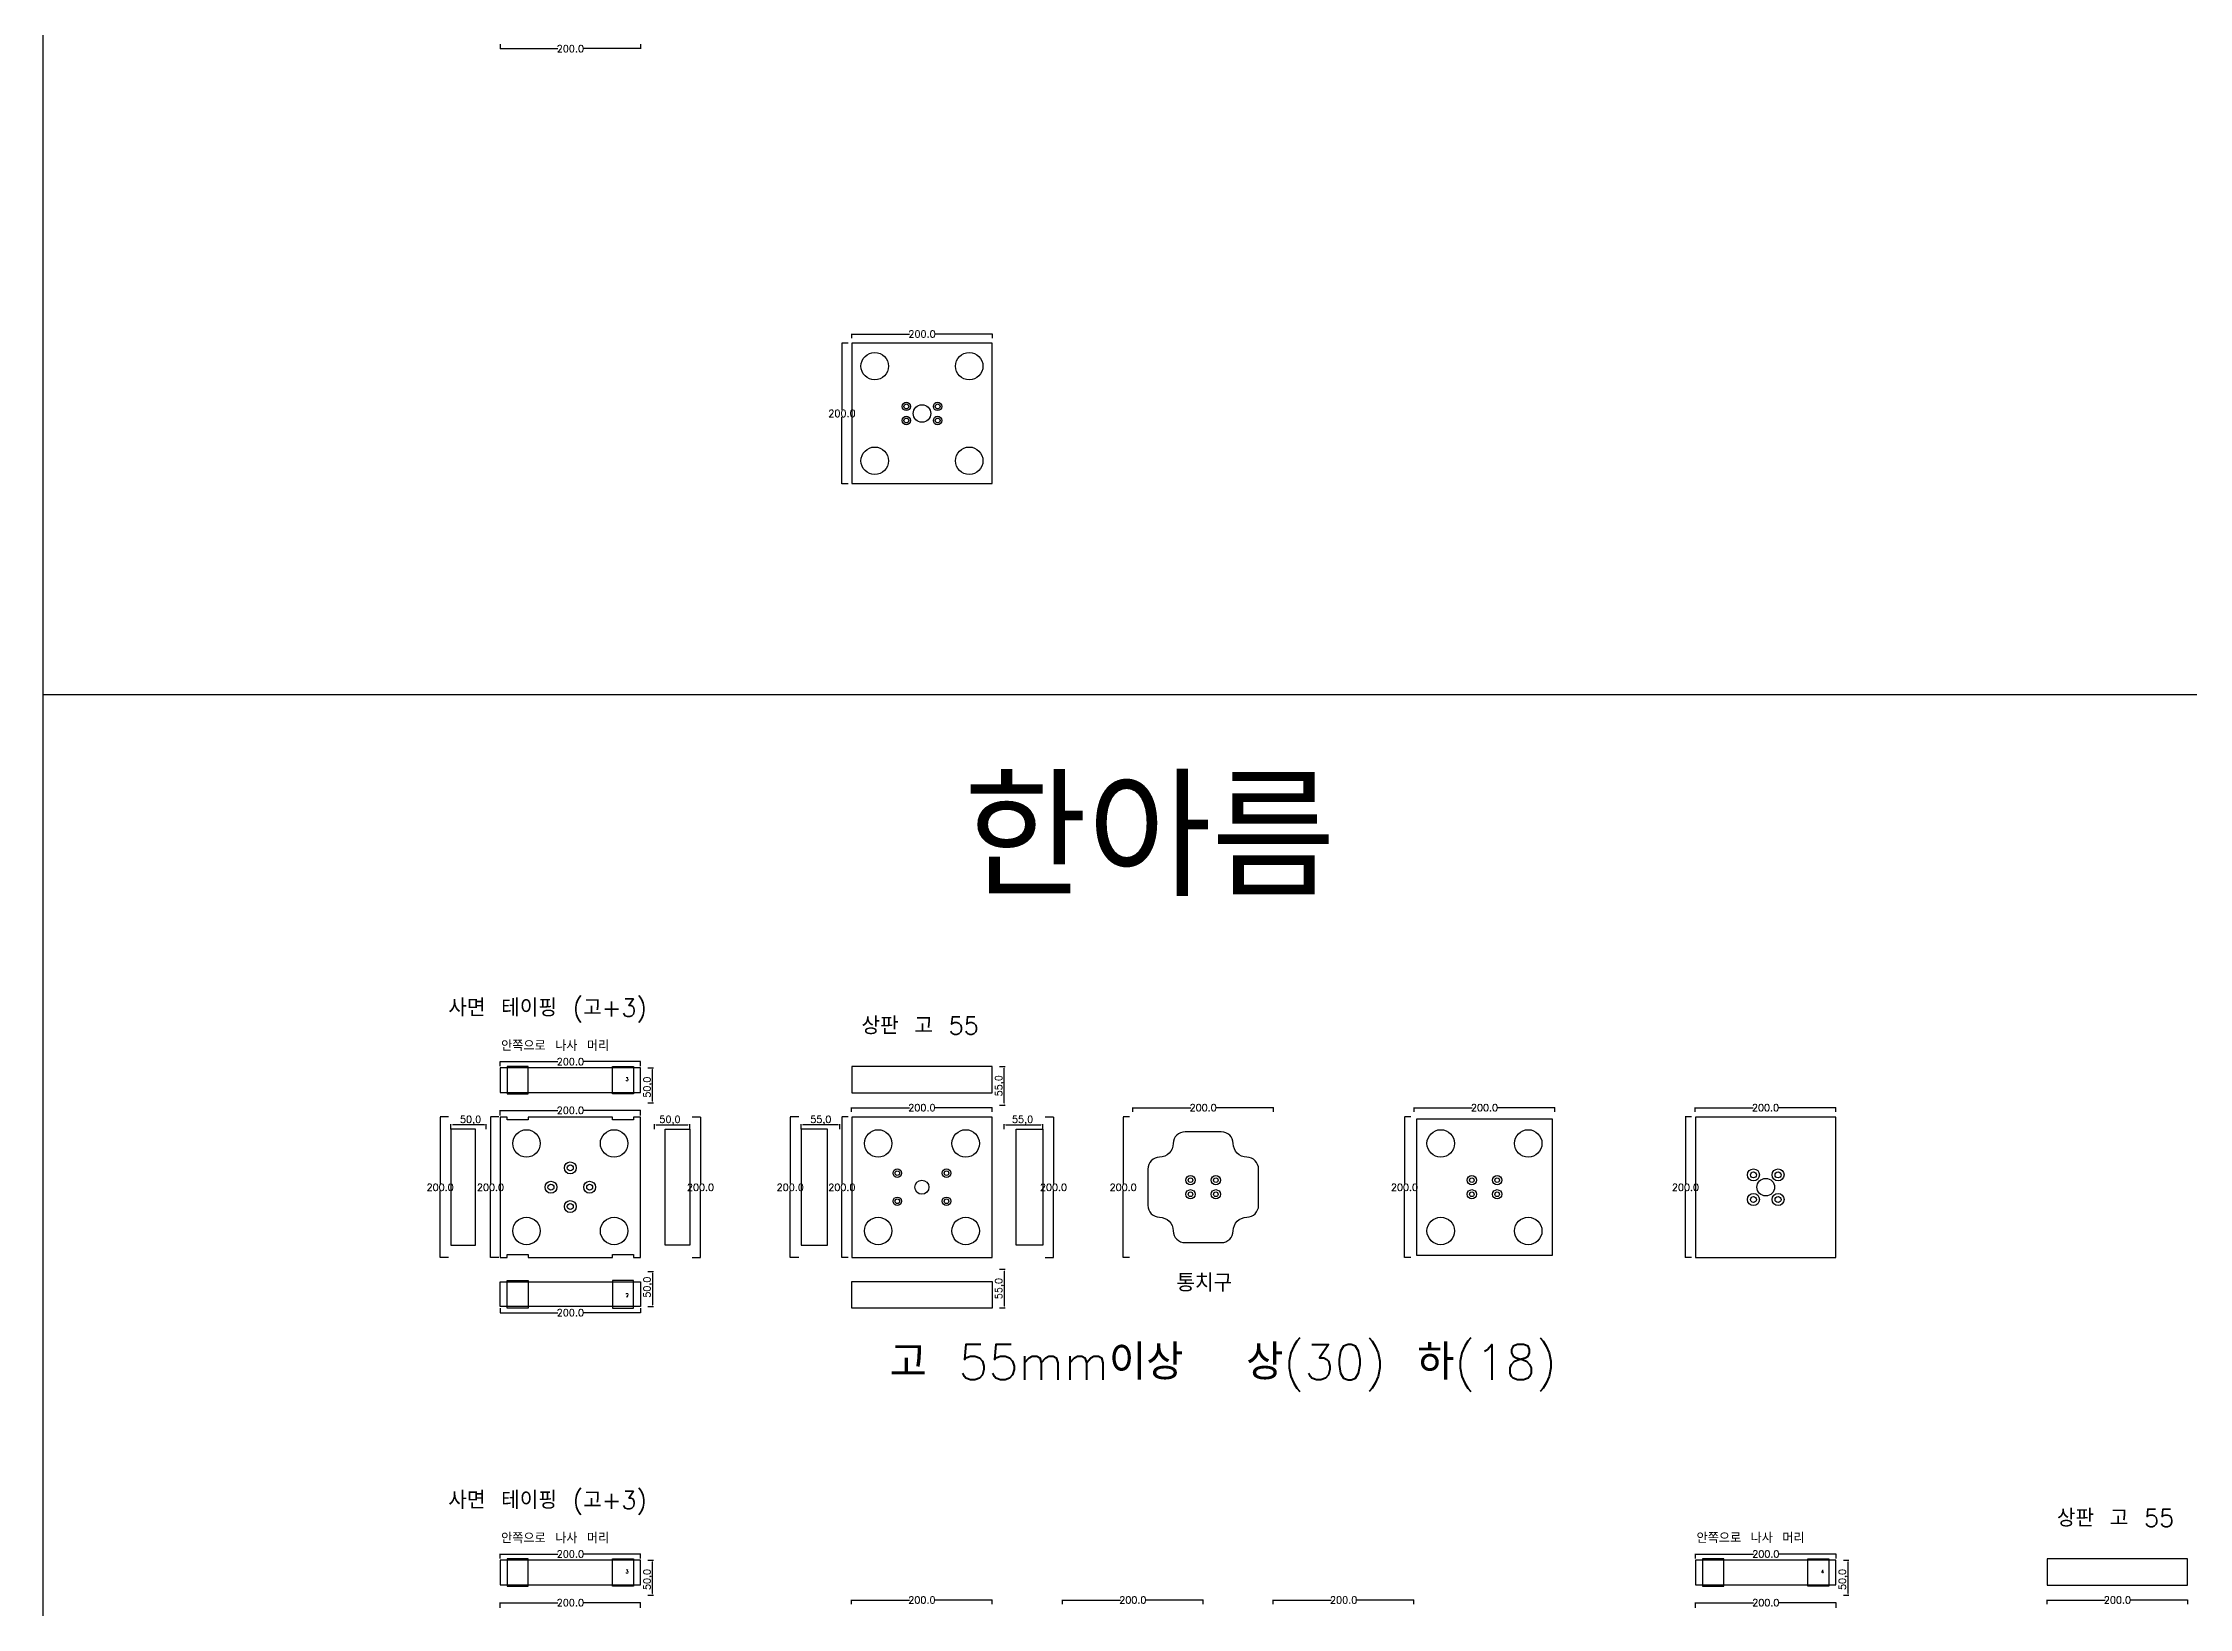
# Model space of a CAD drawing. Header units: millimetres. Extents: x 8462 to 28262, y 7372 to 16372.
# Drawn here: x 8462 to 11514, y 9673 to 11899 of the extents above; entities that cross this region are included whole.
import ezdxf

# ---------------------------------------------------------------- set-up
doc = ezdxf.new("R2010")
doc.units = ezdxf.units.MM
for name, color, linetype in [('TEXT', 7, 'Continuous'), ('볼트 구멍', 7, 'Continuous'), ('치구', 7, 'Continuous'), ('치수', 7, 'Continuous')]:
    doc.layers.add(name, color=color, linetype=linetype)
doc.styles.get("Standard").update_dxf_attribs({"font": 'txt.shx', "bigfont": 'whgtxt.shx'})
doc.dimstyles.new('ISO-25', dxfattribs={"dimtxt": 2.5, "dimasz": 2.5, "dimexe": 1.25, "dimexo": 0.625, "dimtad": 1, "dimtxsty": 'Standard', "dimcen": 2.5, "dimadec": 0, "dimazin": 0, "dimtfac": 1, "dimtmove": 0, "dimatfit": 3, "dimfxl": 0, "dimarcsym": 0})
doc.dimstyles.get("Standard").update_dxf_attribs({"dimtxt": 7, "dimasz": 0.18, "dimexe": 0.18, "dimexo": 0.0625, "dimgap": 0.09, "dimtad": 0, "dimtih": 1, "dimtoh": 1, "dimdec": 1, "dimzin": 0, "dimdsep": 46, "dimtxsty": 'Standard', "dimcen": 0.09, "dimadec": 0, "dimazin": 0, "dimtfac": 1, "dimtdec": 1, "dimtofl": 0, "dimtmove": 0, "dimatfit": 3, "dimfxl": 0, "dimtolj": 1, "dimtzin": 0, "dimarcsym": 0})

# ---------------------------------------------------------------- blocks, each defined once
blk = doc.blocks.new('*D117')
at = {"layer": 'Defpoints', "color": 0}
for p in [(9612.4, 11478.9), (9812.4, 11484.8), (9812.4, 11478.9)]:
    blk.add_point(p, dxfattribs=at)
at = {"layer": '치수', "color": 0, "lineweight": -2}
for p, q in [((9612.4, 11479), (9612.4, 11485)), ((9612.5, 11484.8), (9694.8, 11484.8)), ((9812.2, 11484.8), (9730, 11484.8)), ((9812.4, 11479), (9812.4, 11485))]:
    blk.add_line(p, q, dxfattribs=at)
at = {"layer": '치수', "color": 0}
for points in [[(9612.5, 11484.8), (9612.5, 11484.8), (9612.4, 11484.8)], [(9812.2, 11484.8), (9812.2, 11484.8), (9812.4, 11484.8)]]:
    blk.add_solid(points, dxfattribs=at)
at = {"layer": '치수', "color": 0, "insert": (9712.4, 11484.8), "char_height": 10, "attachment_point": 5}
blk.add_mtext('\\A1;200.0', dxfattribs=at)
blk = doc.blocks.new('*D118')
at = {"layer": 'Defpoints', "color": 0}
for p in [(9607.5, 11471.8), (9598.6, 11271.8), (9607.5, 11271.8)]:
    blk.add_point(p, dxfattribs=at)
at = {"layer": '치수', "color": 0, "lineweight": -2}
for p, q in [((9607.4, 11471.8), (9598.4, 11471.8)), ((9598.6, 11471.6), (9598.6, 11376.9)), ((9598.6, 11272), (9598.6, 11366.7)), ((9607.4, 11271.8), (9598.4, 11271.8))]:
    blk.add_line(p, q, dxfattribs=at)
at = {"layer": '치수', "color": 0}
for points in [[(9598.5, 11471.6), (9598.6, 11471.6), (9598.6, 11471.8)], [(9598.5, 11272), (9598.6, 11272), (9598.6, 11271.8)]]:
    blk.add_solid(points, dxfattribs=at)
at = {"layer": '치수', "color": 0, "insert": (9598.6, 11371.8), "char_height": 10, "attachment_point": 5}
blk.add_mtext('\\A1;200.0', dxfattribs=at)
blk = doc.blocks.new('*D124')
at = {"layer": 'Defpoints', "color": 0}
for p in [(9112.3, 11897), (9312.3, 11897), (9312.3, 11890.6)]:
    blk.add_point(p, dxfattribs=at)
at = {"layer": '치수', "color": 0, "lineweight": -2}
for p, q in [((9112.3, 11896.9), (9112.3, 11890.4)), ((9112.4, 11890.6), (9194.7, 11890.6)), ((9312.1, 11890.6), (9229.9, 11890.6)), ((9312.3, 11896.9), (9312.3, 11890.4))]:
    blk.add_line(p, q, dxfattribs=at)
at = {"layer": '치수', "color": 0}
for points in [[(9112.4, 11890.6), (9112.4, 11890.5), (9112.3, 11890.6)], [(9312.1, 11890.6), (9312.1, 11890.5), (9312.3, 11890.6)]]:
    blk.add_solid(points, dxfattribs=at)
at = {"layer": '치수', "color": 0, "insert": (9212.3, 11890.6), "char_height": 10, "attachment_point": 5}
blk.add_mtext('\\A1;200.0', dxfattribs=at)
blk = doc.blocks.new('*D622')
at = {"layer": 'Defpoints', "color": 0}
for p in [(9612.3, 10378.9), (9812.3, 10384.8), (9812.3, 10378.9)]:
    blk.add_point(p, dxfattribs=at)
at = {"layer": '치수', "color": 0, "lineweight": -2}
for p, q in [((9612.3, 10379), (9612.3, 10385)), ((9612.4, 10384.8), (9694.7, 10384.8)), ((9812.1, 10384.8), (9729.9, 10384.8)), ((9812.3, 10379), (9812.3, 10385))]:
    blk.add_line(p, q, dxfattribs=at)
at = {"layer": '치수', "color": 0}
for points in [[(9612.4, 10384.8), (9612.4, 10384.8), (9612.3, 10384.8)], [(9812.1, 10384.8), (9812.1, 10384.8), (9812.3, 10384.8)]]:
    blk.add_solid(points, dxfattribs=at)
at = {"layer": '치수', "color": 0, "insert": (9712.3, 10384.8), "char_height": 10, "attachment_point": 5}
blk.add_mtext('\\A1;200.0', dxfattribs=at)
blk = doc.blocks.new('*D623')
at = {"layer": 'Defpoints', "color": 0}
for p in [(9612.3, 9678.9), (9812.3, 9684.8), (9812.3, 9678.9)]:
    blk.add_point(p, dxfattribs=at)
at = {"layer": '치수', "color": 0, "lineweight": -2}
for p, q in [((9612.3, 9679), (9612.3, 9685)), ((9612.4, 9684.8), (9694.7, 9684.8)), ((9812.1, 9684.8), (9729.9, 9684.8)), ((9812.3, 9679), (9812.3, 9685))]:
    blk.add_line(p, q, dxfattribs=at)
at = {"layer": '치수', "color": 0}
for points in [[(9612.4, 9684.8), (9612.4, 9684.8), (9612.3, 9684.8)], [(9812.1, 9684.8), (9812.1, 9684.8), (9812.3, 9684.8)]]:
    blk.add_solid(points, dxfattribs=at)
at = {"layer": '치수', "color": 0, "insert": (9712.3, 9684.8), "char_height": 10, "attachment_point": 5}
blk.add_mtext('\\A1;200.0', dxfattribs=at)
blk = doc.blocks.new('*D624')
at = {"layer": 'Defpoints', "color": 0}
for p in [(9110.8, 10371.8), (9098.7, 10171.8), (9110.8, 10171.8)]:
    blk.add_point(p, dxfattribs=at)
at = {"layer": '치수', "color": 0, "lineweight": -2}
for p, q in [((9110.7, 10371.8), (9098.6, 10371.8)), ((9098.7, 10371.6), (9098.7, 10276.9)), ((9098.7, 10172), (9098.7, 10266.7)), ((9110.7, 10171.8), (9098.6, 10171.8))]:
    blk.add_line(p, q, dxfattribs=at)
at = {"layer": '치수', "color": 0}
for points in [[(9098.7, 10371.6), (9098.8, 10371.6), (9098.7, 10371.8)], [(9098.7, 10172), (9098.8, 10172), (9098.7, 10171.8)]]:
    blk.add_solid(points, dxfattribs=at)
at = {"layer": '치수', "color": 0, "insert": (9098.7, 10271.8), "char_height": 10, "attachment_point": 5}
blk.add_mtext('\\A1;200.0', dxfattribs=at)
blk = doc.blocks.new('*D625')
at = {"layer": 'Defpoints', "color": 0}
for p in [(9039.2, 10371.8), (9027.1, 10171.8), (9039.2, 10171.8)]:
    blk.add_point(p, dxfattribs=at)
at = {"layer": '치수', "color": 0, "lineweight": -2}
for p, q in [((9039.2, 10371.8), (9027, 10371.8)), ((9027.1, 10371.6), (9027.1, 10276.9)), ((9027.1, 10172), (9027.1, 10266.7)), ((9039.2, 10171.8), (9027, 10171.8))]:
    blk.add_line(p, q, dxfattribs=at)
at = {"layer": '치수', "color": 0}
for points in [[(9027.1, 10371.6), (9027.2, 10371.6), (9027.1, 10371.8)], [(9027.1, 10172), (9027.2, 10172), (9027.1, 10171.8)]]:
    blk.add_solid(points, dxfattribs=at)
at = {"layer": '치수', "color": 0, "insert": (9027.1, 10271.8), "char_height": 10, "attachment_point": 5}
blk.add_mtext('\\A1;200.0', dxfattribs=at)
blk = doc.blocks.new('*D626')
at = {"layer": 'Defpoints', "color": 0}
for p in [(9385.3, 10371.8), (9385.3, 10171.8), (9397.4, 10171.8)]:
    blk.add_point(p, dxfattribs=at)
at = {"layer": '치수', "color": 0, "lineweight": -2}
for p, q in [((9385.4, 10371.8), (9397.6, 10371.8)), ((9397.4, 10371.6), (9397.4, 10276.9)), ((9397.4, 10172), (9397.4, 10266.7)), ((9385.4, 10171.8), (9397.6, 10171.8))]:
    blk.add_line(p, q, dxfattribs=at)
at = {"layer": '치수', "color": 0}
for points in [[(9397.4, 10371.6), (9397.4, 10371.6), (9397.4, 10371.8)], [(9397.4, 10172), (9397.4, 10172), (9397.4, 10171.8)]]:
    blk.add_solid(points, dxfattribs=at)
at = {"layer": '치수', "color": 0, "insert": (9397.4, 10271.8), "char_height": 10, "attachment_point": 5}
blk.add_mtext('\\A1;200.0', dxfattribs=at)
blk = doc.blocks.new('*D627')
at = {"layer": 'Defpoints', "color": 0}
for p in [(9607.4, 10371.8), (9598.5, 10171.8), (9607.4, 10171.8)]:
    blk.add_point(p, dxfattribs=at)
at = {"layer": '치수', "color": 0, "lineweight": -2}
for p, q in [((9607.3, 10371.8), (9598.3, 10371.8)), ((9598.5, 10371.6), (9598.5, 10276.9)), ((9598.5, 10172), (9598.5, 10266.7)), ((9607.3, 10171.8), (9598.3, 10171.8))]:
    blk.add_line(p, q, dxfattribs=at)
at = {"layer": '치수', "color": 0}
for points in [[(9598.4, 10371.6), (9598.5, 10371.6), (9598.5, 10371.8)], [(9598.4, 10172), (9598.5, 10172), (9598.5, 10171.8)]]:
    blk.add_solid(points, dxfattribs=at)
at = {"layer": '치수', "color": 0, "insert": (9598.5, 10271.8), "char_height": 10, "attachment_point": 5}
blk.add_mtext('\\A1;200.0', dxfattribs=at)
blk = doc.blocks.new('*D628')
at = {"layer": 'Defpoints', "color": 0}
for p in [(9537.2, 10371.8), (9525.1, 10171.8), (9537.2, 10171.8)]:
    blk.add_point(p, dxfattribs=at)
at = {"layer": '치수', "color": 0, "lineweight": -2}
for p, q in [((9537.2, 10371.8), (9525, 10371.8)), ((9525.1, 10371.6), (9525.1, 10276.9)), ((9525.1, 10172), (9525.1, 10266.7)), ((9537.2, 10171.8), (9525, 10171.8))]:
    blk.add_line(p, q, dxfattribs=at)
at = {"layer": '치수', "color": 0}
for points in [[(9525.1, 10371.6), (9525.2, 10371.6), (9525.1, 10371.8)], [(9525.1, 10172), (9525.2, 10172), (9525.1, 10171.8)]]:
    blk.add_solid(points, dxfattribs=at)
at = {"layer": '치수', "color": 0, "insert": (9525.1, 10271.8), "char_height": 10, "attachment_point": 5}
blk.add_mtext('\\A1;200.0', dxfattribs=at)
blk = doc.blocks.new('*D629')
at = {"layer": 'Defpoints', "color": 0}
for p in [(9321.9, 9741.6), (9329.3, 9741.6), (9321.9, 9691.6)]:
    blk.add_point(p, dxfattribs=at)
at = {"layer": '치수', "color": 0, "lineweight": -2}
for p, q in [((9322.6, 9741.6), (9330.5, 9741.6)), ((9329.3, 9694.1), (9329.3, 9739.1)), ((9322.6, 9691.6), (9330.5, 9691.6))]:
    blk.add_line(p, q, dxfattribs=at)
at = {"layer": '치수', "color": 0}
for points in [[(9328.8, 9739.1), (9329.7, 9739.1), (9329.3, 9741.6)], [(9328.8, 9694.1), (9329.7, 9694.1), (9329.3, 9691.6)]]:
    blk.add_solid(points, dxfattribs=at)
at = {"layer": '치수', "color": 0, "insert": (9322.8, 9714.1), "char_height": 10, "attachment_point": 5, "rotation": 90}
blk.add_mtext('50,0', dxfattribs=at)
blk = doc.blocks.new('*D635')
at = {"layer": 'Defpoints', "color": 0}
for p in [(9312.3, 9681), (9112.3, 9673.6), (9312.3, 9673.6)]:
    blk.add_point(p, dxfattribs=at)
at = {"layer": '치수', "color": 0, "lineweight": -2}
for p, q in [((9112.3, 9673.7), (9112.3, 9681.2)), ((9112.4, 9681), (9194.7, 9681)), ((9312.1, 9681), (9229.9, 9681)), ((9312.3, 9673.7), (9312.3, 9681.2))]:
    blk.add_line(p, q, dxfattribs=at)
at = {"layer": '치수', "color": 0}
for points in [[(9112.4, 9681.1), (9112.4, 9681), (9112.3, 9681)], [(9312.1, 9681.1), (9312.1, 9681), (9312.3, 9681)]]:
    blk.add_solid(points, dxfattribs=at)
at = {"layer": '치수', "color": 0, "insert": (9212.3, 9681), "char_height": 10, "attachment_point": 5}
blk.add_mtext('\\A1;200.0', dxfattribs=at)
blk = doc.blocks.new('*D639')
at = {"layer": 'Defpoints', "color": 0}
for p in [(9112.3, 9743.9), (9312.3, 9750.3), (9312.3, 9743.9)]:
    blk.add_point(p, dxfattribs=at)
at = {"layer": '치수', "color": 0, "lineweight": -2}
for p, q in [((9112.3, 9744), (9112.3, 9750.5)), ((9112.4, 9750.3), (9194.7, 9750.3)), ((9312.1, 9750.3), (9229.9, 9750.3)), ((9312.3, 9744), (9312.3, 9750.5))]:
    blk.add_line(p, q, dxfattribs=at)
at = {"layer": '치수', "color": 0}
for points in [[(9112.4, 9750.3), (9112.4, 9750.3), (9112.3, 9750.3)], [(9312.1, 9750.3), (9312.1, 9750.3), (9312.3, 9750.3)]]:
    blk.add_solid(points, dxfattribs=at)
at = {"layer": '치수', "color": 0, "insert": (9212.3, 9750.3), "char_height": 10, "attachment_point": 5}
blk.add_mtext('\\A1;200.0', dxfattribs=at)
blk = doc.blocks.new('*D640')
at = {"layer": 'Defpoints', "color": 0}
for p in [(9112.3, 10099.8), (9312.3, 10099.8), (9312.3, 10093.4)]:
    blk.add_point(p, dxfattribs=at)
at = {"layer": '치수', "color": 0, "lineweight": -2}
for p, q in [((9112.3, 10099.7), (9112.3, 10093.2)), ((9112.4, 10093.4), (9194.7, 10093.4)), ((9312.1, 10093.4), (9229.9, 10093.4)), ((9312.3, 10099.7), (9312.3, 10093.2))]:
    blk.add_line(p, q, dxfattribs=at)
at = {"layer": '치수', "color": 0}
for points in [[(9112.4, 10093.4), (9112.4, 10093.3), (9112.3, 10093.4)], [(9312.1, 10093.4), (9312.1, 10093.3), (9312.3, 10093.4)]]:
    blk.add_solid(points, dxfattribs=at)
at = {"layer": '치수', "color": 0, "insert": (9212.3, 10093.4), "char_height": 10, "attachment_point": 5}
blk.add_mtext('\\A1;200.0', dxfattribs=at)
blk = doc.blocks.new('*D641')
at = {"layer": 'Defpoints', "color": 0}
for p in [(9321.9, 10152.1), (9321.9, 10102.1), (9329.3, 10102.1)]:
    blk.add_point(p, dxfattribs=at)
at = {"layer": '치수', "color": 0, "lineweight": -2}
for p, q in [((9322.6, 10152.1), (9330.5, 10152.1)), ((9329.3, 10149.6), (9329.3, 10104.6)), ((9322.6, 10102.1), (9330.5, 10102.1))]:
    blk.add_line(p, q, dxfattribs=at)
at = {"layer": '치수', "color": 0}
for points in [[(9328.8, 10149.6), (9329.7, 10149.6), (9329.3, 10152.1)], [(9328.8, 10104.6), (9329.7, 10104.6), (9329.3, 10102.1)]]:
    blk.add_solid(points, dxfattribs=at)
at = {"layer": '치수', "color": 0, "insert": (9322.8, 10129.6), "char_height": 10, "attachment_point": 5, "rotation": 90}
blk.add_mtext('50,0', dxfattribs=at)
blk = doc.blocks.new('*D642')
at = {"layer": 'Defpoints', "color": 0}
for p in [(9332, 10353.5), (9382, 10360.3), (9382, 10353.5)]:
    blk.add_point(p, dxfattribs=at)
at = {"layer": '치수', "color": 0, "lineweight": -2}
for p, q in [((9332, 10354.1), (9332, 10361.6)), ((9334.5, 10360.3), (9379.5, 10360.3)), ((9382, 10354.1), (9382, 10361.6))]:
    blk.add_line(p, q, dxfattribs=at)
at = {"layer": '치수', "color": 0}
for points in [[(9334.5, 10360.7), (9334.5, 10359.9), (9332, 10360.3)], [(9379.5, 10360.7), (9379.5, 10359.9), (9382, 10360.3)]]:
    blk.add_solid(points, dxfattribs=at)
at = {"layer": '치수', "color": 0, "insert": (9354, 10366.8), "char_height": 10, "attachment_point": 5}
blk.add_mtext('50,0', dxfattribs=at)
blk = doc.blocks.new('*D643')
at = {"layer": 'Defpoints', "color": 0}
for p in [(9312.3, 10381), (9112.3, 10373.6), (9312.3, 10373.6)]:
    blk.add_point(p, dxfattribs=at)
at = {"layer": '치수', "color": 0, "lineweight": -2}
for p, q in [((9112.3, 10373.7), (9112.3, 10381.2)), ((9112.4, 10381), (9194.7, 10381)), ((9312.1, 10381), (9229.9, 10381)), ((9312.3, 10373.7), (9312.3, 10381.2))]:
    blk.add_line(p, q, dxfattribs=at)
at = {"layer": '치수', "color": 0}
for points in [[(9112.4, 10381.1), (9112.4, 10381), (9112.3, 10381)], [(9312.1, 10381.1), (9312.1, 10381), (9312.3, 10381)]]:
    blk.add_solid(points, dxfattribs=at)
at = {"layer": '치수', "color": 0, "insert": (9212.3, 10381), "char_height": 10, "attachment_point": 5}
blk.add_mtext('\\A1;200.0', dxfattribs=at)
blk = doc.blocks.new('*D644')
at = {"layer": 'Defpoints', "color": 0}
for p in [(9112.3, 10443.9), (9312.3, 10450.3), (9312.3, 10443.9)]:
    blk.add_point(p, dxfattribs=at)
at = {"layer": '치수', "color": 0, "lineweight": -2}
for p, q in [((9112.3, 10444), (9112.3, 10450.5)), ((9112.4, 10450.3), (9194.7, 10450.3)), ((9312.1, 10450.3), (9229.9, 10450.3)), ((9312.3, 10444), (9312.3, 10450.5))]:
    blk.add_line(p, q, dxfattribs=at)
at = {"layer": '치수', "color": 0}
for points in [[(9112.4, 10450.3), (9112.4, 10450.3), (9112.3, 10450.3)], [(9312.1, 10450.3), (9312.1, 10450.3), (9312.3, 10450.3)]]:
    blk.add_solid(points, dxfattribs=at)
at = {"layer": '치수', "color": 0, "insert": (9212.3, 10450.3), "char_height": 10, "attachment_point": 5}
blk.add_mtext('\\A1;200.0', dxfattribs=at)
blk = doc.blocks.new('*D645')
at = {"layer": 'Defpoints', "color": 0}
for p in [(9042.5, 10360.3), (9042.5, 10353.5), (9092.5, 10353.5)]:
    blk.add_point(p, dxfattribs=at)
at = {"layer": '치수', "color": 0, "lineweight": -2}
for p, q in [((9042.5, 10354.1), (9042.5, 10361.6)), ((9090, 10360.3), (9045, 10360.3)), ((9092.5, 10354.1), (9092.5, 10361.6))]:
    blk.add_line(p, q, dxfattribs=at)
at = {"layer": '치수', "color": 0}
for points in [[(9045, 10360.7), (9045, 10359.9), (9042.5, 10360.3)], [(9090, 10360.7), (9090, 10359.9), (9092.5, 10360.3)]]:
    blk.add_solid(points, dxfattribs=at)
at = {"layer": '치수', "color": 0, "insert": (9070.5, 10366.8), "char_height": 10, "attachment_point": 5}
blk.add_mtext('50,0', dxfattribs=at)
blk = doc.blocks.new('*D646')
at = {"layer": 'Defpoints', "color": 0}
for p in [(9321.9, 10441.6), (9329.3, 10441.6), (9321.9, 10391.6)]:
    blk.add_point(p, dxfattribs=at)
at = {"layer": '치수', "color": 0, "lineweight": -2}
for p, q in [((9322.6, 10441.6), (9330.5, 10441.6)), ((9329.3, 10394.1), (9329.3, 10439.1)), ((9322.6, 10391.6), (9330.5, 10391.6))]:
    blk.add_line(p, q, dxfattribs=at)
at = {"layer": '치수', "color": 0}
for points in [[(9328.8, 10439.1), (9329.7, 10439.1), (9329.3, 10441.6)], [(9328.8, 10394.1), (9329.7, 10394.1), (9329.3, 10391.6)]]:
    blk.add_solid(points, dxfattribs=at)
at = {"layer": '치수', "color": 0, "insert": (9322.8, 10414.1), "char_height": 10, "attachment_point": 5, "rotation": 90}
blk.add_mtext('50,0', dxfattribs=at)
blk = doc.blocks.new('*D647')
at = {"layer": 'Defpoints', "color": 0}
for p in [(9540.5, 10360.3), (9540.5, 10353.5), (9595.5, 10353.5)]:
    blk.add_point(p, dxfattribs=at)
at = {"layer": '치수', "color": 0, "lineweight": -2}
for p, q in [((9540.5, 10354.1), (9540.5, 10361.6)), ((9593, 10360.3), (9543, 10360.3)), ((9595.5, 10354.1), (9595.5, 10361.6))]:
    blk.add_line(p, q, dxfattribs=at)
at = {"layer": '치수', "color": 0}
for points in [[(9543, 10360.7), (9543, 10359.9), (9540.5, 10360.3)], [(9593, 10360.7), (9593, 10359.9), (9595.5, 10360.3)]]:
    blk.add_solid(points, dxfattribs=at)
at = {"layer": '치수', "color": 0, "insert": (9568.5, 10366.8), "char_height": 10, "attachment_point": 5}
blk.add_mtext('55,0', dxfattribs=at)
blk = doc.blocks.new('*D648')
at = {"layer": 'Defpoints', "color": 0}
for p in [(10407.4, 10371.8), (10398.5, 10171.8), (10407.4, 10171.8)]:
    blk.add_point(p, dxfattribs=at)
at = {"layer": '치수', "color": 0, "lineweight": -2}
for p, q in [((10407.3, 10371.8), (10398.3, 10371.8)), ((10398.5, 10371.6), (10398.5, 10276.9)), ((10398.5, 10172), (10398.5, 10266.7)), ((10407.3, 10171.8), (10398.3, 10171.8))]:
    blk.add_line(p, q, dxfattribs=at)
at = {"layer": '치수', "color": 0}
for points in [[(10398.4, 10371.6), (10398.5, 10371.6), (10398.5, 10371.8)], [(10398.4, 10172), (10398.5, 10172), (10398.5, 10171.8)]]:
    blk.add_solid(points, dxfattribs=at)
at = {"layer": '치수', "color": 0, "insert": (10398.5, 10271.8), "char_height": 10, "attachment_point": 5}
blk.add_mtext('\\A1;200.0', dxfattribs=at)
blk = doc.blocks.new('*D649')
at = {"layer": 'Defpoints', "color": 0}
for p in [(10806.9, 10371.8), (10798, 10171.8), (10806.9, 10171.8)]:
    blk.add_point(p, dxfattribs=at)
at = {"layer": '치수', "color": 0, "lineweight": -2}
for p, q in [((10806.8, 10371.8), (10797.8, 10371.8)), ((10798, 10371.6), (10798, 10276.9)), ((10798, 10172), (10798, 10266.7)), ((10806.8, 10171.8), (10797.8, 10171.8))]:
    blk.add_line(p, q, dxfattribs=at)
at = {"layer": '치수', "color": 0}
for points in [[(10797.9, 10371.6), (10798, 10371.6), (10798, 10371.8)], [(10797.9, 10172), (10798, 10172), (10798, 10171.8)]]:
    blk.add_solid(points, dxfattribs=at)
at = {"layer": '치수', "color": 0, "insert": (10798, 10271.8), "char_height": 10, "attachment_point": 5}
blk.add_mtext('\\A1;200.0', dxfattribs=at)
blk = doc.blocks.new('*D650')
at = {"layer": 'Defpoints', "color": 0}
for p in [(10007.4, 10371.8), (9998.5, 10171.8), (10007.4, 10171.8)]:
    blk.add_point(p, dxfattribs=at)
at = {"layer": '치수', "color": 0, "lineweight": -2}
for p, q in [((10007.3, 10371.8), (9998.3, 10371.8)), ((9998.5, 10371.6), (9998.5, 10276.9)), ((9998.5, 10172), (9998.5, 10266.7)), ((10007.3, 10171.8), (9998.3, 10171.8))]:
    blk.add_line(p, q, dxfattribs=at)
at = {"layer": '치수', "color": 0}
for points in [[(9998.4, 10371.6), (9998.5, 10371.6), (9998.5, 10371.8)], [(9998.4, 10172), (9998.5, 10172), (9998.5, 10171.8)]]:
    blk.add_solid(points, dxfattribs=at)
at = {"layer": '치수', "color": 0, "insert": (9998.5, 10271.8), "char_height": 10, "attachment_point": 5}
blk.add_mtext('\\A1;200.0', dxfattribs=at)
blk = doc.blocks.new('*D651')
at = {"layer": 'Defpoints', "color": 0}
for p in [(9887.3, 10371.8), (9887.3, 10171.8), (9899.4, 10171.8)]:
    blk.add_point(p, dxfattribs=at)
at = {"layer": '치수', "color": 0, "lineweight": -2}
for p, q in [((9887.4, 10371.8), (9899.6, 10371.8)), ((9899.4, 10371.6), (9899.4, 10276.9)), ((9899.4, 10172), (9899.4, 10266.7)), ((9887.4, 10171.8), (9899.6, 10171.8))]:
    blk.add_line(p, q, dxfattribs=at)
at = {"layer": '치수', "color": 0}
for points in [[(9899.4, 10371.6), (9899.4, 10371.6), (9899.4, 10371.8)], [(9899.4, 10172), (9899.4, 10172), (9899.4, 10171.8)]]:
    blk.add_solid(points, dxfattribs=at)
at = {"layer": '치수', "color": 0, "insert": (9899.4, 10271.8), "char_height": 10, "attachment_point": 5}
blk.add_mtext('\\A1;200.0', dxfattribs=at)
blk = doc.blocks.new('*D652')
at = {"layer": 'Defpoints', "color": 0}
for p in [(11021.9, 9741.6), (11029.3, 9741.6), (11021.9, 9691.6)]:
    blk.add_point(p, dxfattribs=at)
at = {"layer": '치수', "color": 0, "lineweight": -2}
for p, q in [((11022.6, 9741.6), (11030.5, 9741.6)), ((11029.3, 9694.1), (11029.3, 9739.1)), ((11022.6, 9691.6), (11030.5, 9691.6))]:
    blk.add_line(p, q, dxfattribs=at)
at = {"layer": '치수', "color": 0}
for points in [[(11028.8, 9739.1), (11029.7, 9739.1), (11029.3, 9741.6)], [(11028.8, 9694.1), (11029.7, 9694.1), (11029.3, 9691.6)]]:
    blk.add_solid(points, dxfattribs=at)
at = {"layer": '치수', "color": 0, "insert": (11022.8, 9714.1), "char_height": 10, "attachment_point": 5, "rotation": 90}
blk.add_mtext('50,0', dxfattribs=at)
blk = doc.blocks.new('*D653')
at = {"layer": 'Defpoints', "color": 0}
for p in [(9912.3, 9678.9), (10112.3, 9684.8), (10112.3, 9678.9)]:
    blk.add_point(p, dxfattribs=at)
at = {"layer": '치수', "color": 0, "lineweight": -2}
for p, q in [((9912.3, 9679), (9912.3, 9685)), ((9912.4, 9684.8), (9994.7, 9684.8)), ((10112.1, 9684.8), (10029.9, 9684.8)), ((10112.3, 9679), (10112.3, 9685))]:
    blk.add_line(p, q, dxfattribs=at)
at = {"layer": '치수', "color": 0}
for points in [[(9912.4, 9684.8), (9912.4, 9684.8), (9912.3, 9684.8)], [(10112.1, 9684.8), (10112.1, 9684.8), (10112.3, 9684.8)]]:
    blk.add_solid(points, dxfattribs=at)
at = {"layer": '치수', "color": 0, "insert": (10012.3, 9684.8), "char_height": 10, "attachment_point": 5}
blk.add_mtext('\\A1;200.0', dxfattribs=at)
blk = doc.blocks.new('*D656')
at = {"layer": 'Defpoints', "color": 0}
for p in [(10212, 9678.9), (10412, 9684.8), (10412, 9678.9)]:
    blk.add_point(p, dxfattribs=at)
at = {"layer": '치수', "color": 0, "lineweight": -2}
for p, q in [((10212, 9679), (10212, 9685)), ((10212.2, 9684.8), (10294.4, 9684.8)), ((10411.8, 9684.8), (10329.6, 9684.8)), ((10412, 9679), (10412, 9685))]:
    blk.add_line(p, q, dxfattribs=at)
at = {"layer": '치수', "color": 0}
for points in [[(10212.2, 9684.8), (10212.2, 9684.8), (10212, 9684.8)], [(10411.8, 9684.8), (10411.8, 9684.8), (10412, 9684.8)]]:
    blk.add_solid(points, dxfattribs=at)
at = {"layer": '치수', "color": 0, "insert": (10312, 9684.8), "char_height": 10, "attachment_point": 5}
blk.add_mtext('\\A1;200.0', dxfattribs=at)
blk = doc.blocks.new('*D663')
at = {"layer": 'Defpoints', "color": 0}
for p in [(11012.3, 9681), (10812.3, 9673.6), (11012.3, 9673.6)]:
    blk.add_point(p, dxfattribs=at)
at = {"layer": '치수', "color": 0, "lineweight": -2}
for p, q in [((10812.3, 9673.7), (10812.3, 9681.2)), ((10812.4, 9681), (10894.7, 9681)), ((11012.1, 9681), (10929.9, 9681)), ((11012.3, 9673.7), (11012.3, 9681.2))]:
    blk.add_line(p, q, dxfattribs=at)
at = {"layer": '치수', "color": 0}
for points in [[(10812.4, 9681.1), (10812.4, 9681), (10812.3, 9681)], [(11012.1, 9681.1), (11012.1, 9681), (11012.3, 9681)]]:
    blk.add_solid(points, dxfattribs=at)
at = {"layer": '치수', "color": 0, "insert": (10912.3, 9681), "char_height": 10, "attachment_point": 5}
blk.add_mtext('\\A1;200.0', dxfattribs=at)
blk = doc.blocks.new('*D665')
at = {"layer": 'Defpoints', "color": 0}
for p in [(9821.9, 10155.1), (9821.9, 10100.1), (9829.3, 10100.1)]:
    blk.add_point(p, dxfattribs=at)
at = {"layer": '치수', "color": 0, "lineweight": -2}
for p, q in [((9822.6, 10155.1), (9830.5, 10155.1)), ((9829.3, 10152.6), (9829.3, 10102.6)), ((9822.6, 10100.1), (9830.5, 10100.1))]:
    blk.add_line(p, q, dxfattribs=at)
at = {"layer": '치수', "color": 0}
for points in [[(9828.8, 10152.6), (9829.7, 10152.6), (9829.3, 10155.1)], [(9828.8, 10102.6), (9829.7, 10102.6), (9829.3, 10100.1)]]:
    blk.add_solid(points, dxfattribs=at)
at = {"layer": '치수', "color": 0, "insert": (9822.8, 10127.6), "char_height": 10, "attachment_point": 5, "rotation": 90}
blk.add_mtext('55,0', dxfattribs=at)
blk = doc.blocks.new('*D666')
at = {"layer": 'Defpoints', "color": 0}
for p in [(10812.3, 9743.9), (11012.3, 9750.3), (11012.3, 9743.9)]:
    blk.add_point(p, dxfattribs=at)
at = {"layer": '치수', "color": 0, "lineweight": -2}
for p, q in [((10812.3, 9744), (10812.3, 9750.5)), ((10812.4, 9750.3), (10894.7, 9750.3)), ((11012.1, 9750.3), (10929.9, 9750.3)), ((11012.3, 9744), (11012.3, 9750.5))]:
    blk.add_line(p, q, dxfattribs=at)
at = {"layer": '치수', "color": 0}
for points in [[(10812.4, 9750.3), (10812.4, 9750.3), (10812.3, 9750.3)], [(11012.1, 9750.3), (11012.1, 9750.3), (11012.3, 9750.3)]]:
    blk.add_solid(points, dxfattribs=at)
at = {"layer": '치수', "color": 0, "insert": (10912.3, 9750.3), "char_height": 10, "attachment_point": 5}
blk.add_mtext('\\A1;200.0', dxfattribs=at)
blk = doc.blocks.new('*D669')
at = {"layer": 'Defpoints', "color": 0}
for p in [(11312.3, 9678.9), (11512.3, 9684.8), (11512.3, 9678.9)]:
    blk.add_point(p, dxfattribs=at)
at = {"layer": '치수', "color": 0, "lineweight": -2}
for p, q in [((11312.3, 9679), (11312.3, 9685)), ((11312.4, 9684.8), (11394.7, 9684.8)), ((11512.1, 9684.8), (11429.9, 9684.8)), ((11512.3, 9679), (11512.3, 9685))]:
    blk.add_line(p, q, dxfattribs=at)
at = {"layer": '치수', "color": 0}
for points in [[(11312.4, 9684.8), (11312.4, 9684.8), (11312.3, 9684.8)], [(11512.1, 9684.8), (11512.1, 9684.8), (11512.3, 9684.8)]]:
    blk.add_solid(points, dxfattribs=at)
at = {"layer": '치수', "color": 0, "insert": (11412.3, 9684.8), "char_height": 10, "attachment_point": 5}
blk.add_mtext('\\A1;200.0', dxfattribs=at)
blk = doc.blocks.new('*D675')
at = {"layer": 'Defpoints', "color": 0}
for p in [(10412.3, 10378.9), (10612.3, 10384.8), (10612.3, 10378.9)]:
    blk.add_point(p, dxfattribs=at)
at = {"layer": '치수', "color": 0, "lineweight": -2}
for p, q in [((10412.3, 10379), (10412.3, 10385)), ((10412.4, 10384.8), (10494.7, 10384.8)), ((10612.1, 10384.8), (10529.9, 10384.8)), ((10612.3, 10379), (10612.3, 10385))]:
    blk.add_line(p, q, dxfattribs=at)
at = {"layer": '치수', "color": 0}
for points in [[(10412.4, 10384.8), (10412.4, 10384.8), (10412.3, 10384.8)], [(10612.1, 10384.8), (10612.1, 10384.8), (10612.3, 10384.8)]]:
    blk.add_solid(points, dxfattribs=at)
at = {"layer": '치수', "color": 0, "insert": (10512.3, 10384.8), "char_height": 10, "attachment_point": 5}
blk.add_mtext('\\A1;200.0', dxfattribs=at)
blk = doc.blocks.new('*D676')
at = {"layer": 'Defpoints', "color": 0}
for p in [(10012.3, 10378.9), (10212.3, 10384.8), (10212.3, 10378.9)]:
    blk.add_point(p, dxfattribs=at)
at = {"layer": '치수', "color": 0, "lineweight": -2}
for p, q in [((10012.3, 10379), (10012.3, 10385)), ((10012.4, 10384.8), (10094.7, 10384.8)), ((10212.1, 10384.8), (10129.9, 10384.8)), ((10212.3, 10379), (10212.3, 10385))]:
    blk.add_line(p, q, dxfattribs=at)
at = {"layer": '치수', "color": 0}
for points in [[(10012.4, 10384.8), (10012.4, 10384.8), (10012.3, 10384.8)], [(10212.1, 10384.8), (10212.1, 10384.8), (10212.3, 10384.8)]]:
    blk.add_solid(points, dxfattribs=at)
at = {"layer": '치수', "color": 0, "insert": (10112.3, 10384.8), "char_height": 10, "attachment_point": 5}
blk.add_mtext('\\A1;200.0', dxfattribs=at)
blk = doc.blocks.new('*D677')
at = {"layer": 'Defpoints', "color": 0}
for p in [(9821.9, 10443.6), (9829.3, 10443.6), (9821.9, 10388.6)]:
    blk.add_point(p, dxfattribs=at)
at = {"layer": '치수', "color": 0, "lineweight": -2}
for p, q in [((9822.6, 10443.6), (9830.5, 10443.6)), ((9829.3, 10391.1), (9829.3, 10441.1)), ((9822.6, 10388.6), (9830.5, 10388.6))]:
    blk.add_line(p, q, dxfattribs=at)
at = {"layer": '치수', "color": 0}
for points in [[(9828.8, 10441.1), (9829.7, 10441.1), (9829.3, 10443.6)], [(9828.8, 10391.1), (9829.7, 10391.1), (9829.3, 10388.6)]]:
    blk.add_solid(points, dxfattribs=at)
at = {"layer": '치수', "color": 0, "insert": (9822.8, 10416.1), "char_height": 10, "attachment_point": 5, "rotation": 90}
blk.add_mtext('55,0', dxfattribs=at)
blk = doc.blocks.new('*D678')
at = {"layer": 'Defpoints', "color": 0}
for p in [(9829, 10353.5), (9884, 10360.3), (9884, 10353.5)]:
    blk.add_point(p, dxfattribs=at)
at = {"layer": '치수', "color": 0, "lineweight": -2}
for p, q in [((9829, 10354.1), (9829, 10361.6)), ((9831.5, 10360.3), (9881.5, 10360.3)), ((9884, 10354.1), (9884, 10361.6))]:
    blk.add_line(p, q, dxfattribs=at)
at = {"layer": '치수', "color": 0}
for points in [[(9831.5, 10360.7), (9831.5, 10359.9), (9829, 10360.3)], [(9881.5, 10360.7), (9881.5, 10359.9), (9884, 10360.3)]]:
    blk.add_solid(points, dxfattribs=at)
at = {"layer": '치수', "color": 0, "insert": (9855.5, 10366.8), "char_height": 10, "attachment_point": 5}
blk.add_mtext('55,0', dxfattribs=at)
blk = doc.blocks.new('*D679')
at = {"layer": 'Defpoints', "color": 0}
for p in [(10812, 10378.9), (11012, 10384.8), (11012, 10378.9)]:
    blk.add_point(p, dxfattribs=at)
at = {"layer": '치수', "color": 0, "lineweight": -2}
for p, q in [((10812, 10379), (10812, 10385)), ((10812.2, 10384.8), (10894.4, 10384.8)), ((11011.8, 10384.8), (10929.6, 10384.8)), ((11012, 10379), (11012, 10385))]:
    blk.add_line(p, q, dxfattribs=at)
at = {"layer": '치수', "color": 0}
for points in [[(10812.2, 10384.8), (10812.2, 10384.8), (10812, 10384.8)], [(11011.8, 10384.8), (11011.8, 10384.8), (11012, 10384.8)]]:
    blk.add_solid(points, dxfattribs=at)
at = {"layer": '치수', "color": 0, "insert": (10912, 10384.8), "char_height": 10, "attachment_point": 5}
blk.add_mtext('\\A1;200.0', dxfattribs=at)

msp = doc.modelspace()

# ---------------------------------------------------------------- linework, layer by layer
at = {"color": 6}
for p, q in [((8462.267, 16371.825), (8462.267, 7371.825)), ((28262.267, 10971.825), (8462.267, 10971.825))]:
    msp.add_line(p, q, dxfattribs=at)
at = {"layer": '볼트 구멍', "color": 6}
for centre, radius in [((9690.117, 11381.825), 6), ((9734.617, 11381.825), 6), ((9690.117, 11361.825), 6), ((9734.617, 11361.825), 6), ((9677.267, 10291.825), 6), ((9747.267, 10291.825), 6), ((10094.267, 10281.825), 6.5), ((10130.267, 10281.825), 6.5), ((10494.267, 10281.825), 6.5), ((10530.267, 10281.825), 6.5), ((10894.767, 10289.325), 8.5), ((10929.767, 10289.325), 8.5), ((9677.267, 10251.825), 6), ((9747.267, 10251.825), 6), ((10094.267, 10261.825), 6.5), ((10130.267, 10261.825), 6.5), ((10494.267, 10261.825), 6.5), ((10530.267, 10261.825), 6.5), ((10894.767, 10254.325), 8.5), ((10929.767, 10254.325), 8.5)]:
    msp.add_circle(centre, radius, dxfattribs=at)
at = {"layer": '볼트 구멍', "color": 3}
for centre, radius in [((9690.117, 11381.825), 3.5), ((9712.367, 11371.825), 12.5), ((9734.617, 11381.825), 3.5), ((9690.117, 11361.825), 3.5), ((9734.617, 11361.825), 3.5), ((9212.267, 10299.325), 4.25), ((9677.267, 10291.825), 3.25), ((9747.267, 10291.825), 3.25), ((10894.767, 10289.325), 4.25), ((10929.767, 10289.325), 4.25), ((9184.767, 10271.825), 4.25), ((9239.767, 10271.825), 4.25), ((9677.267, 10251.825), 3.25), ((9712.267, 10271.825), 10), ((9747.267, 10251.825), 3.25), ((10094.267, 10281.825), 3.25), ((10094.267, 10261.825), 3.25), ((10130.267, 10281.825), 3.25), ((10130.267, 10261.825), 3.25), ((10494.267, 10281.825), 3.25), ((10494.267, 10261.825), 3.25), ((10530.267, 10281.825), 3.25), ((10530.267, 10261.825), 3.25), ((10894.767, 10254.325), 4.25), ((10912.267, 10271.825), 12.5), ((10929.767, 10254.325), 4.25), ((9212.267, 10244.325), 4.25)]:
    msp.add_circle(centre, radius, dxfattribs=at)
at = {"layer": '볼트 구멍', "color": 2}
for centre in [(9212.267, 10299.325), (9184.767, 10271.825), (9239.767, 10271.825), (9212.267, 10244.325)]:
    msp.add_circle(centre, 8.5, dxfattribs=at)
at = {"layer": '치구'}
for points in [[(9612.617, 11471.575), (9612.617, 11272.075), (9812.117, 11272.075), (9812.117, 11471.575)], [(9112.517, 10406.575), (9312.017, 10406.575), (9312.017, 10441.575), (9112.517, 10441.575)], [(9612.517, 10406.075), (9812.017, 10406.075), (9812.017, 10443.575), (9612.517, 10443.575)], [(9077.517, 10354.175), (9042.517, 10354.175), (9042.517, 10189.475), (9077.517, 10189.475)], [(9112.517, 10172.075), (9122.517, 10172.075), (9122.517, 10176.075), (9152.517, 10176.075), (9152.517, 10172.075), (9272.017, 10172.075), (9272.017, 10176.075), (9302.017, 10176.075), (9302.017, 10172.075), (9312.017, 10172.075), (9312.017, 10371.575), (9302.017, 10371.575), (9302.017, 10367.575), (9272.017, 10367.575), (9272.017, 10371.575), (9152.517, 10371.575), (9152.517, 10367.575), (9122.517, 10367.575), (9122.517, 10371.575), (9112.517, 10371.575)], [(9347.017, 10354.175), (9382.017, 10354.175), (9382.017, 10189.475), (9347.017, 10189.475)], [(9578.017, 10354.175), (9540.517, 10354.175), (9540.517, 10189.475), (9578.017, 10189.475)], [(9612.517, 10371.575), (9612.517, 10172.075), (9812.017, 10172.075), (9812.017, 10371.575)], [(9846.517, 10354.175), (9884.017, 10354.175), (9884.017, 10189.475), (9846.517, 10189.475)], [(10415.517, 10368.575), (10415.517, 10175.075), (10609.017, 10175.075), (10609.017, 10368.575)], [(10812.517, 10371.575), (10812.517, 10172.075), (11012.017, 10172.075), (11012.017, 10371.575)], [(9112.517, 10137.075), (9312.017, 10137.075), (9312.017, 10102.075), (9112.517, 10102.075)], [(9612.517, 10137.575), (9812.017, 10137.575), (9812.017, 10100.075), (9612.517, 10100.075)], [(9112.517, 9706.575), (9312.017, 9706.575), (9312.017, 9741.575), (9112.517, 9741.575)], [(10812.517, 9706.575), (11012.017, 9706.575), (11012.017, 9741.575), (10812.517, 9741.575)], [(11312.517, 9706.075), (11512.017, 9706.075), (11512.017, 9743.575), (11312.517, 9743.575)]]:
    msp.add_lwpolyline(points, close=True, dxfattribs=at)
at = {"layer": '치구', "color": 1}
for points in [[(9122.517, 10404.575), (9152.517, 10404.575), (9152.517, 10443.572), (9122.517, 10443.572)], [(9302.017, 10404.575), (9272.017, 10404.575), (9272.017, 10443.572), (9302.017, 10443.572)], [(9122.517, 10139.075), (9152.517, 10139.075), (9152.517, 10100.077), (9122.517, 10100.077)], [(9302.017, 10139.075), (9272.017, 10139.075), (9272.017, 10100.077), (9302.017, 10100.077)], [(9122.517, 9704.575), (9152.517, 9704.575), (9152.517, 9743.572), (9122.517, 9743.572)], [(9302.017, 9704.575), (9272.017, 9704.575), (9272.017, 9743.572), (9302.017, 9743.572)], [(10822.517, 9704.575), (10852.517, 9704.575), (10852.517, 9743.572), (10822.517, 9743.572)], [(11002.017, 9704.575), (10972.017, 9704.575), (10972.017, 9743.572), (11002.017, 9743.572)]]:
    msp.add_lwpolyline(points, close=True, dxfattribs=at)
at = {"layer": '치구'}
msp.add_lwpolyline([(10033.517, 10297.578), (10033.517, 10246.071, 0.41020687), (10050.284, 10229.073, -0.40621142), (10069.515, 10209.842, 0.41020687), (10086.514, 10193.075), (10138.02, 10193.075, 0.41020687), (10155.019, 10209.842, -0.40621142), (10174.25, 10229.073, 0.41020687), (10191.017, 10246.071), (10191.017, 10297.578, 0.41020687), (10174.25, 10314.577, -0.40621142), (10155.019, 10333.808, 0.41020687), (10138.02, 10350.575), (10086.514, 10350.575, 0.41020687), (10069.515, 10333.808, -0.40621142), (10050.284, 10314.577, 0.41020687)], format="xyb", close=True, dxfattribs=at)
for centre in [(9645.117, 11439.075), (9779.617, 11439.075), (9645.117, 11304.575), (9779.617, 11304.575), (9150.017, 10334.075), (9274.517, 10334.075), (9650.017, 10334.075), (9774.517, 10334.075), (10450.017, 10334.075), (10574.517, 10334.075), (9150.017, 10209.575), (9274.517, 10209.575), (9650.017, 10209.575), (9774.517, 10209.575), (10450.017, 10209.575), (10574.517, 10209.575)]:
    msp.add_circle(centre, 19.5, dxfattribs=at)

# ---------------------------------------------------------------- texts
at = {"layer": 'TEXT', "color": 3, "linetype": 'Continuous'}
msp.add_text('한아름', height=166.6667, dxfattribs=at).set_placement((9771.468, 10685.31))
at = {"layer": 'TEXT', "linetype": 'Continuous'}
for s, p in [('사면 테이핑 (고+3)', (9038.77, 10514.443)), ('상판 고 55', (9626.304, 10489.11)), ('통치구', (10074.11, 10123.445)), ('사면 테이핑 (고+3)', (9038.77, 9814.443)), ('상판 고 55', (11326.304, 9789.11))]:
    msp.add_text(s, height=25, dxfattribs=at).set_placement(p)
at = {"layer": 'TEXT', "color": 1}
for s, height, p in [('안쪽으로 나사 머리', 15, (9113.821, 10465.633)), ('3', 5, (9290.829, 10422.876)), ('안쪽으로 나사 머리', 15, (9113.821, 9765.633)), ('안쪽으로 나사 머리', 15, (10813.821, 9765.852)), ('3', 5, (9290.829, 9722.876)), ('4', 5, (10990.829, 9722.876))]:
    msp.add_text(s, height=height, dxfattribs=at).set_placement(p)
at = {"layer": 'TEXT', "color": 1, "text_generation_flag": 2}
msp.add_text('3', height=5, rotation=180, dxfattribs=at).set_placement((9290.829, 10120.773))
at = {"layer": 'TEXT'}
msp.add_text('고 55mm이상  상(30) 하(18)', height=50, dxfattribs=at).set_placement((9666.55, 9998.13))

# ---------------------------------------------------------------- dimensions: what is measured, and where the dimension line sits
at = {"layer": '치수', "color": 4}
for base, p1, p2, dimstyle, override, picture, middle in [((9312.267, 11890.564), (9112.267, 11896.961), (9312.267, 11896.961), 'Standard', {"dimtxt": 10}, '*D124', (9212.267, 11890.564)), ((9312.267, 10450.297), (9112.267, 10443.9), (9312.267, 10443.9), 'Standard', {"dimtxt": 10}, '*D644', (9212.267, 10450.297)), ((9382.017, 10360.302), (9332.017, 10353.525), (9382.017, 10353.525), 'ISO-25', {"dimtxt": 10, "dimdec": 1, "dimzin": 0, "dimtdec": 1}, '*D642', (9354.017, 10360.302)), ((9884.017, 10360.302), (9829.017, 10353.525), (9884.017, 10353.525), 'ISO-25', {"dimtxt": 10, "dimdec": 1, "dimzin": 0, "dimtdec": 1}, '*D678', (9855.517, 10360.302)), ((9312.267, 10093.353), (9112.267, 10099.75), (9312.267, 10099.75), 'Standard', {"dimtxt": 10}, '*D640', (9212.267, 10093.353)), ((9312.267, 9750.297), (9112.267, 9743.9), (9312.267, 9743.9), 'Standard', {"dimtxt": 10}, '*D639', (9212.267, 9750.297)), ((11012.267, 9750.297), (10812.267, 9743.9), (11012.267, 9743.9), 'Standard', {"dimtxt": 10}, '*D666', (10912.267, 9750.297))]:
    dim = msp.add_linear_dim(base=base, p1=p1, p2=p2, dimstyle=dimstyle, override=override, dxfattribs=at)
    dim.commit()
    dim.dimension.update_dxf_attribs({"geometry": picture, "text_midpoint": middle, "dimtype": 160})
for base, p1, p2, picture, middle in [((9812.367, 11484.815), (9612.367, 11478.932), (9812.367, 11478.932), '*D117', (9712.367, 11484.815)), ((9312.267, 10381.047), (9112.267, 10373.65), (9312.267, 10373.65), '*D643', (9212.267, 10381.047)), ((9812.267, 10384.815), (9612.267, 10378.932), (9812.267, 10378.932), '*D622', (9712.267, 10384.815)), ((10212.267, 10384.815), (10012.267, 10378.932), (10212.267, 10378.932), '*D676', (10112.267, 10384.815)), ((10612.267, 10384.815), (10412.267, 10378.932), (10612.267, 10378.932), '*D675', (10512.267, 10384.815)), ((11012.017, 10384.815), (10812.017, 10378.932), (11012.017, 10378.932), '*D679', (10912.017, 10384.815)), ((9312.267, 9681.047), (9112.267, 9673.65), (9312.267, 9673.65), '*D635', (9212.267, 9681.047)), ((9812.267, 9684.815), (9612.267, 9678.932), (9812.267, 9678.932), '*D623', (9712.267, 9684.815)), ((10112.267, 9684.815), (9912.267, 9678.932), (10112.267, 9678.932), '*D653', (10012.267, 9684.815)), ((10412.017, 9684.815), (10212.017, 9678.932), (10412.017, 9678.932), '*D656', (10312.017, 9684.815)), ((11012.267, 9681.047), (10812.267, 9673.65), (11012.267, 9673.65), '*D663', (10912.267, 9681.047)), ((11512.267, 9684.815), (11312.267, 9678.932), (11512.267, 9678.932), '*D669', (11412.267, 9684.815))]:
    dim = msp.add_linear_dim(base=base, p1=p1, p2=p2, dimstyle='Standard', override={"dimtxt": 10}, dxfattribs=at)
    dim.commit()
    dim.dimension.update_dxf_attribs({"geometry": picture, "text_midpoint": middle})
for base, p1, p2, picture, middle in [((9598.571, 11271.825), (9607.476, 11471.825), (9607.476, 11271.825), '*D118', (9598.571, 11371.825)), ((9027.149, 10171.825), (9039.219, 10371.825), (9039.219, 10171.825), '*D625', (9027.149, 10271.825)), ((9098.737, 10171.825), (9110.807, 10371.825), (9110.807, 10171.825), '*D624', (9098.737, 10271.825)), ((9397.385, 10171.825), (9385.315, 10371.825), (9385.315, 10171.825), '*D626', (9397.385, 10271.825)), ((9525.149, 10171.825), (9537.219, 10371.825), (9537.219, 10171.825), '*D628', (9525.149, 10271.825)), ((9598.471, 10171.825), (9607.376, 10371.825), (9607.376, 10171.825), '*D627', (9598.471, 10271.825)), ((9899.385, 10171.825), (9887.315, 10371.825), (9887.315, 10171.825), '*D651', (9899.385, 10271.825)), ((9998.471, 10171.825), (10007.376, 10371.825), (10007.376, 10171.825), '*D650', (9998.471, 10271.825)), ((10398.471, 10171.825), (10407.376, 10371.825), (10407.376, 10171.825), '*D648', (10398.471, 10271.825)), ((10797.971, 10171.825), (10806.876, 10371.825), (10806.876, 10171.825), '*D649', (10797.971, 10271.825))]:
    dim = msp.add_linear_dim(base=base, p1=p1, p2=p2, angle=90, dimstyle='Standard', override={"dimtxt": 10}, dxfattribs=at)
    dim.commit()
    dim.dimension.update_dxf_attribs({"geometry": picture, "text_midpoint": middle})
for base, p1, p2, angle, picture, middle in [((9329.265, 10441.575), (9321.947, 10391.575), (9321.947, 10441.575), 90, '*D646', (9329.265, 10414.075)), ((9829.265, 10443.575), (9821.947, 10388.575), (9821.947, 10443.575), 90, '*D677', (9829.265, 10416.075)), ((9042.517, 10360.302), (9092.517, 10353.525), (9042.517, 10353.525), 180, '*D645', (9070.517, 10360.302)), ((9540.517, 10360.302), (9595.517, 10353.525), (9540.517, 10353.525), 180, '*D647', (9568.517, 10360.302)), ((9329.265, 10102.075), (9321.947, 10152.075), (9321.947, 10102.075), 270, '*D641', (9329.265, 10129.575)), ((9829.265, 10100.075), (9821.947, 10155.075), (9821.947, 10100.075), 270, '*D665', (9829.265, 10127.575)), ((9329.265, 9741.575), (9321.947, 9691.575), (9321.947, 9741.575), 90, '*D629', (9329.265, 9714.075)), ((11029.265, 9741.575), (11021.947, 9691.575), (11021.947, 9741.575), 90, '*D652', (11029.265, 9714.075))]:
    dim = msp.add_linear_dim(base=base, p1=p1, p2=p2, angle=angle, dimstyle='ISO-25', override={"dimtxt": 10, "dimdec": 1, "dimzin": 0, "dimtdec": 1}, dxfattribs=at)
    dim.commit()
    dim.dimension.update_dxf_attribs({"geometry": picture, "text_midpoint": middle, "dimtype": 160})

doc.saveas('drawing.dxf')
